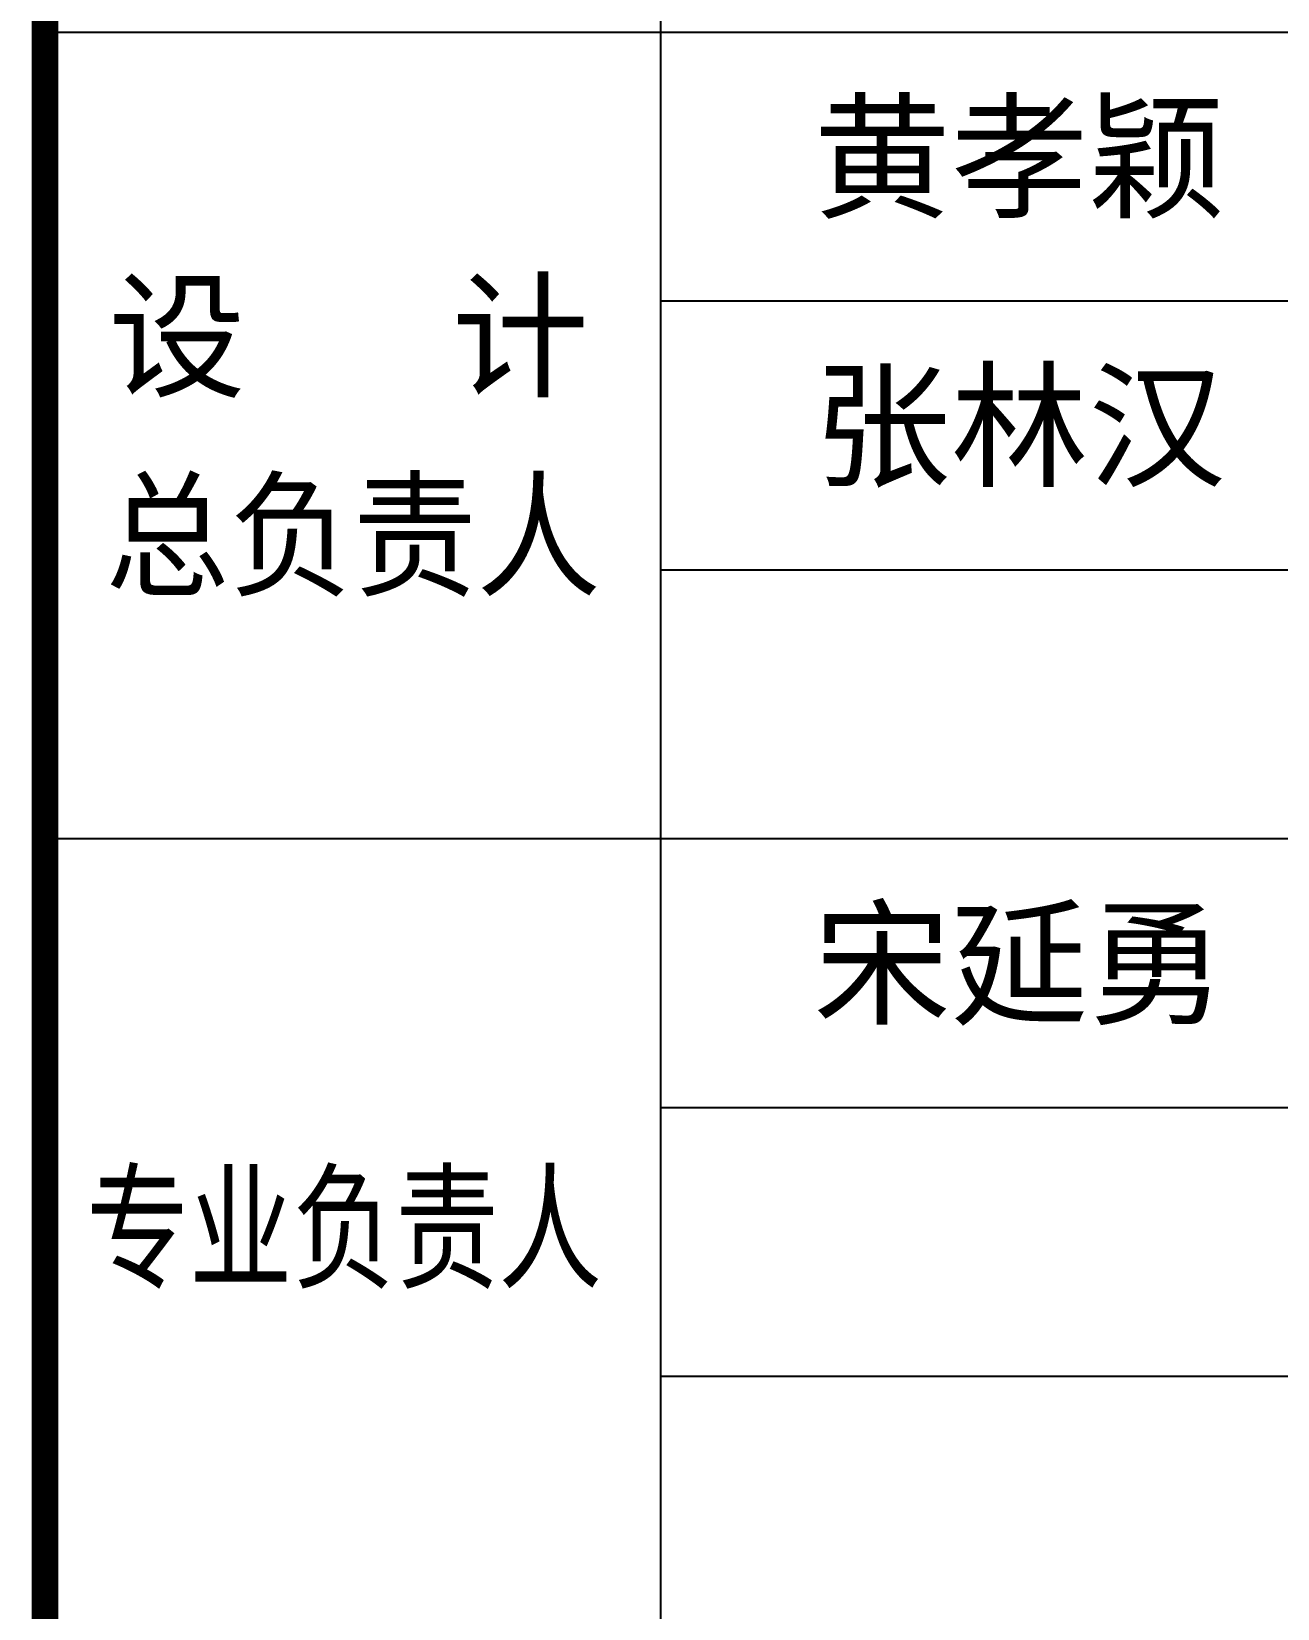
# Model space of a CAD drawing. Header units: millimetres. Extents: x 434053 to 1059003, y -2417481 to 936527.
# Drawn here: x 617081 to 618935, y -2409061 to -2406715 of the extents above; entities that cross this region are included whole.
import ezdxf
from ezdxf.enums import TextEntityAlignment as Align

# ---------------------------------------------------------------- set-up
doc = ezdxf.new("R2010")
doc.units = ezdxf.units.MM
doc.header["$LTSCALE"] = 1000
doc.header["$MEASUREMENT"] = 0
for name, color, linetype in [('TITEXT', 7, 'Continuous'), ('TITLIN', 7, 'Continuous'), ('图框层', 3, 'Continuous')]:
    doc.layers.add(name, color=color, linetype=linetype)
doc.styles.add('TITXV', font='', dxfattribs={"width": 0.8})
doc.styles.get('TITXV').set_extended_font_data('SimSun')

# ---------------------------------------------------------------- blocks, each defined once
blk = doc.blocks.new('asdfgafg21GZ_LABEL2')
at = {"layer": 'TITLIN'}
for p, q in [((-46.679, 204.115), (-46.679, 100.493)), ((-65, 180.115), (0, 180.115)), ((-46.679, 172.115), (0, 172.115)), ((-46.679, 164.115), (0, 164.115)), ((-65, 156.115), (0, 156.115)), ((-46.679, 148.115), (0, 148.115)), ((-46.679, 140.115), (0, 140.115))]:
    blk.add_line(p, q, dxfattribs=at)
at = {"layer": 'TITLIN', "const_width": 0.8}
blk.add_lwpolyline([(-65, 224.115), (-65, 0)], dxfattribs=at)
at = {"layer": 'TITEXT', "style": 'TITXV'}
blk.add_text('设   计', height=3, dxfattribs=at).set_placement((-63.116, 169.571))
for s, width, p in [('总负责人', 0.9, (-63.199, 163.644)), ('专业负责人', 0.75, (-63.776, 143.043))]:
    blk.add_text(s, height=3, dxfattribs=dict(at, width=width)).set_placement(p)
blk = doc.blocks.new('asdgdfgsghfdjfh')
at = {"layer": '图框层', "style": 'TITXV'}
for s, p in [('黄孝颖', (-36, 174)), ('张林汉', (-36, 166)), ('宋延勇', (-36, 150))]:
    blk.add_text(s, height=3, dxfattribs=at).set_placement(p, align=Align.BOTTOM_CENTER)

msp = doc.modelspace()

# ---------------------------------------------------------------- block references
at = {"layer": '图框层'}
for name, xscale, yscale, zscale in [('asdfgafg21GZ_LABEL2', 50.00000001002963, 50.00000001002963, 50.00000001002963), ('asdgdfgsghfdjfh', 50, 50, 50)]:
    msp.add_blockref(name, (620350.9, -2415721.3), dxfattribs=dict(at, xscale=xscale, yscale=yscale, zscale=zscale))

doc.saveas('drawing.dxf')
